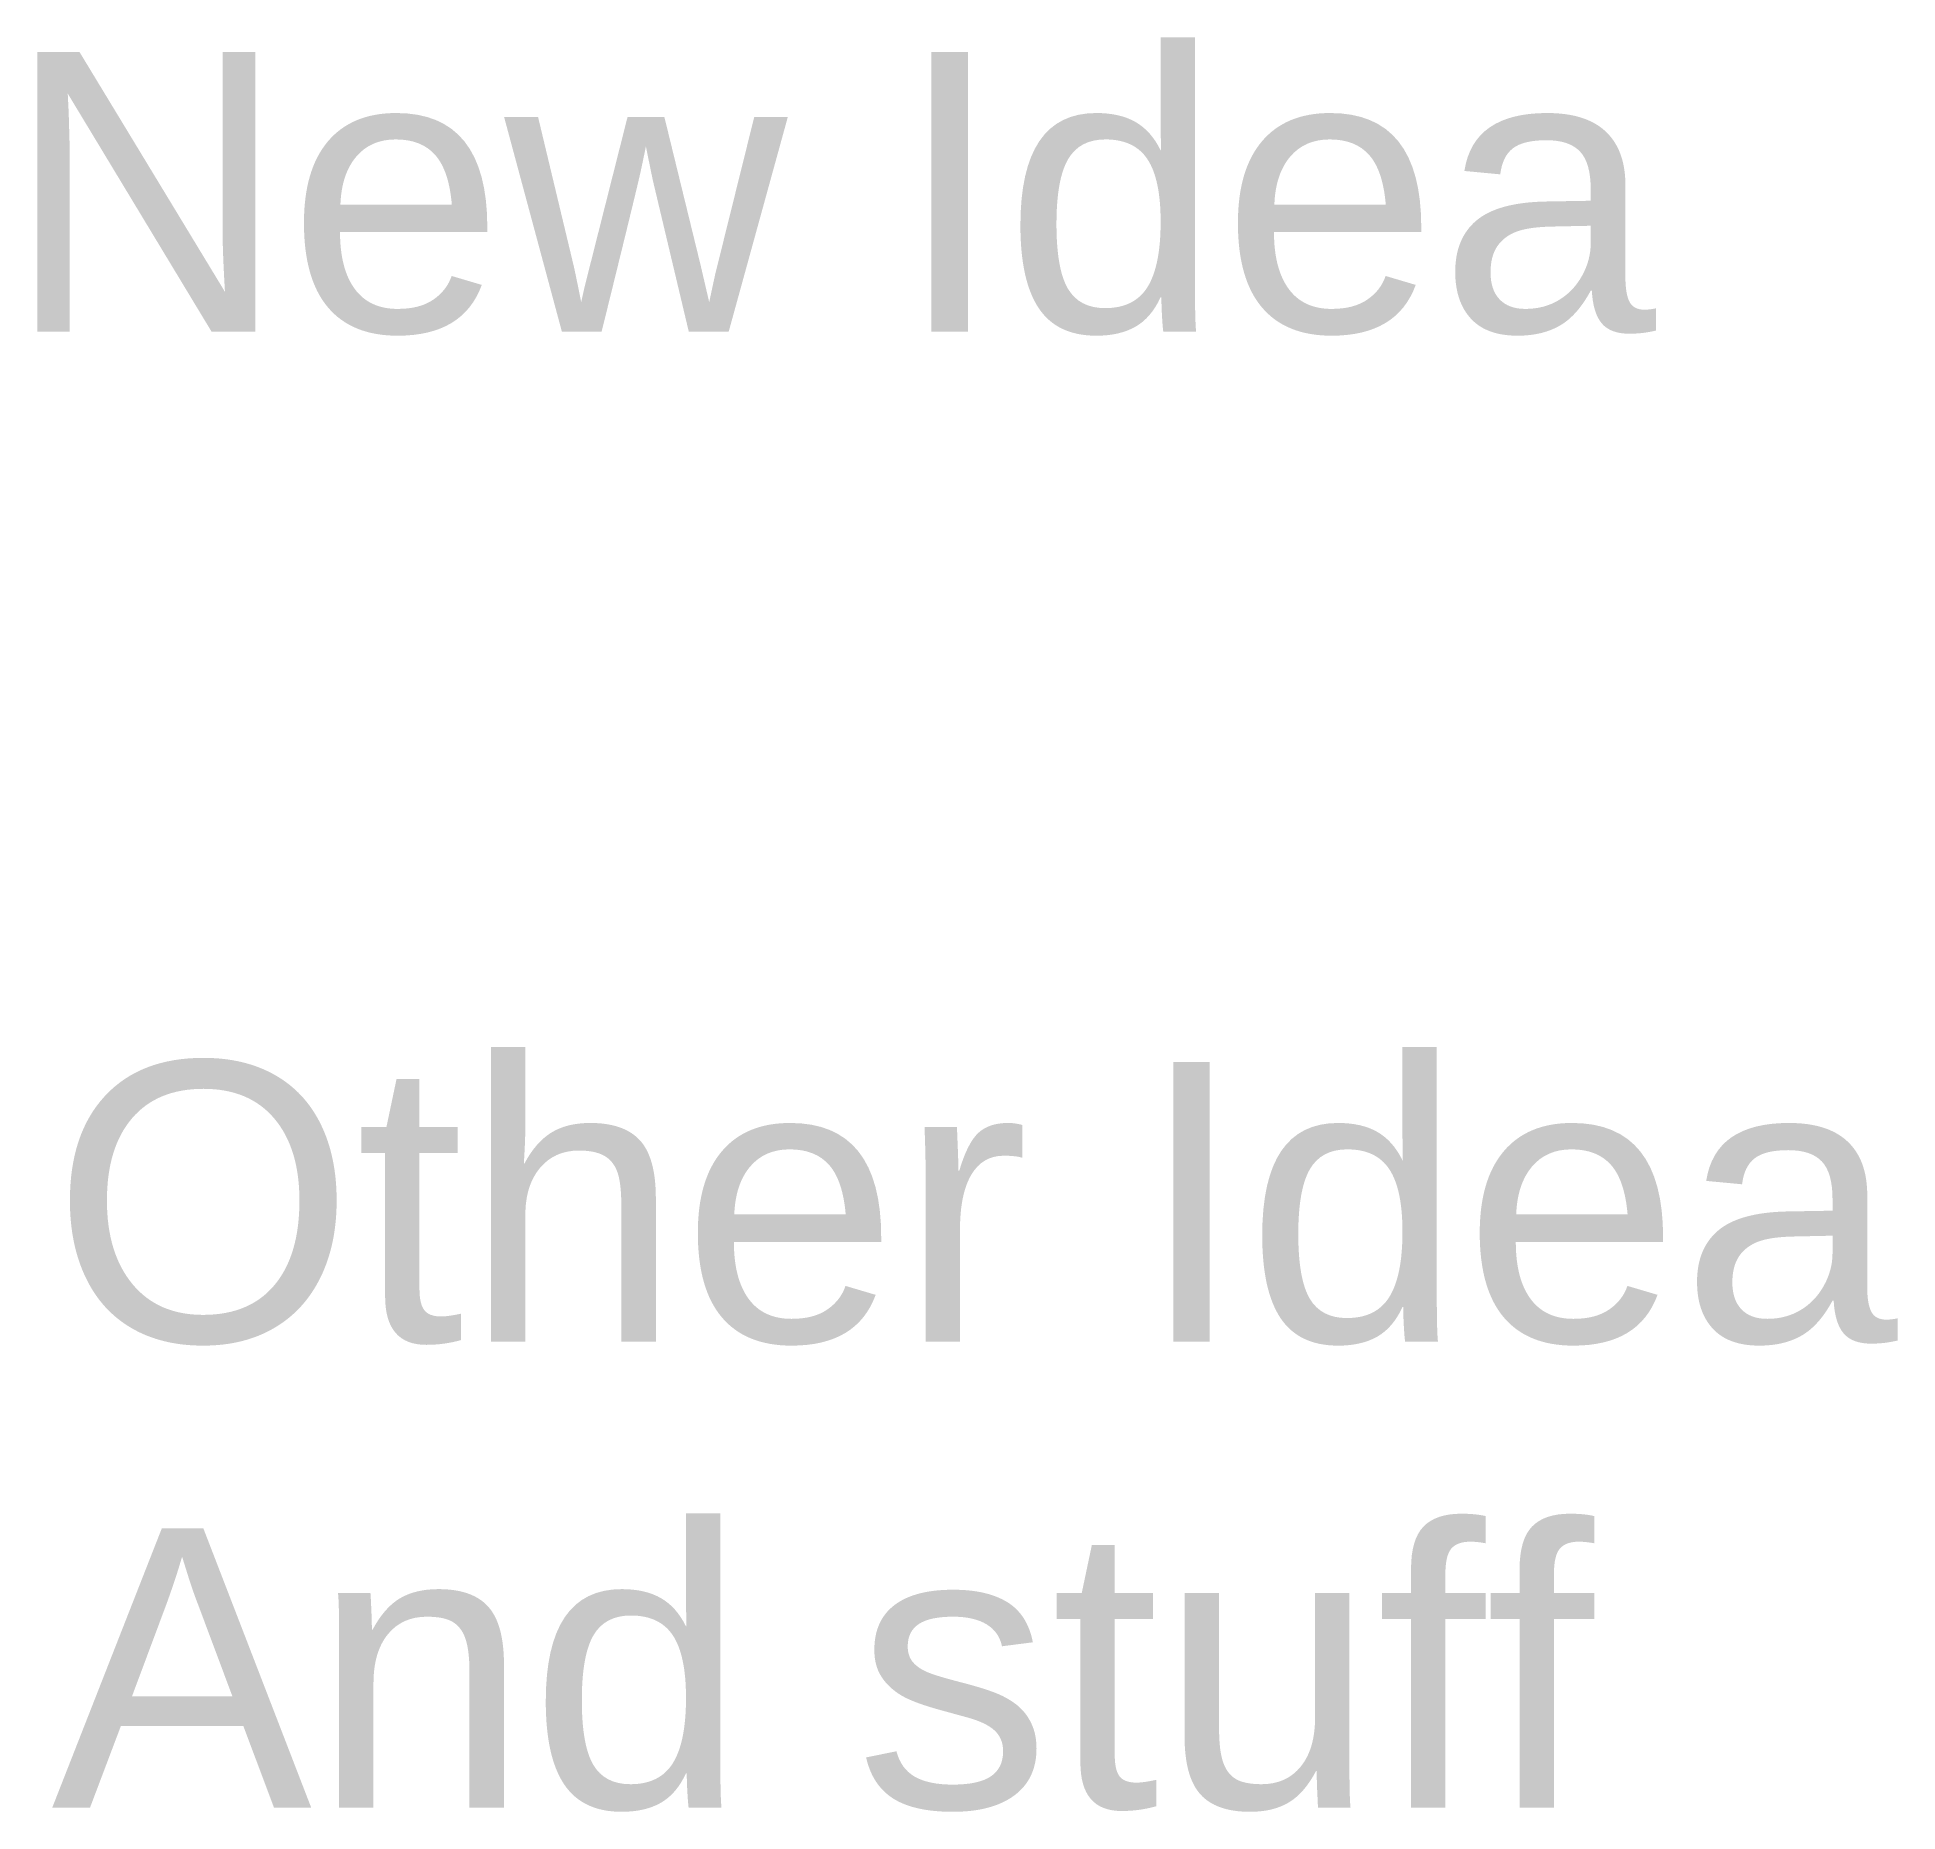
# Model space of a CAD drawing. Header units: inches. Extents: x 15.6 to 45.8, y -17.2 to 11.6.
import ezdxf

# ---------------------------------------------------------------- set-up
doc = ezdxf.new("R2010")
doc.units = ezdxf.units.IN
doc.header["$MEASUREMENT"] = 0
doc.styles.get("Standard").update_dxf_attribs({"font": 'arial.ttf'})

msp = doc.modelspace()

# ---------------------------------------------------------------- texts
msp.add_text('New Idea', height=4.5306).set_placement((15.106, 6.807))
at = {"insert": (15.855, -5.025), "char_height": 4.5306, "attachment_point": 1}
msp.add_mtext_dynamic_manual_height_columns('Other Idea\\PAnd stuff', width=36.91284, gutter_width=22.653, heights=[0], dxfattribs=at)

doc.saveas('drawing.dxf')
